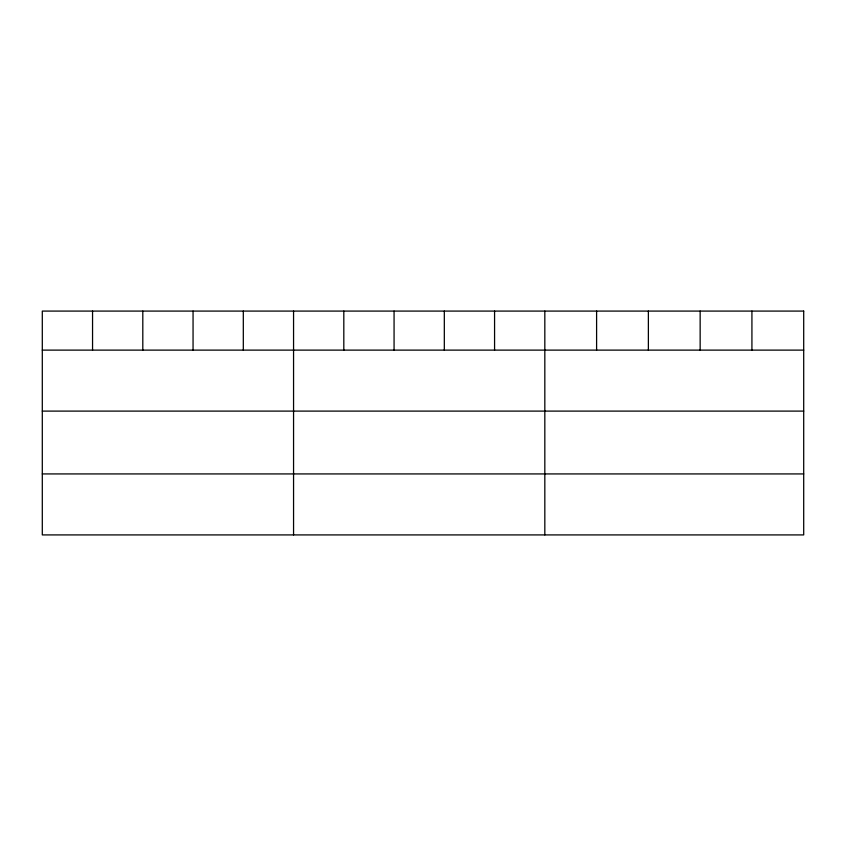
<?xml version="1.0" encoding="UTF-8"?>
<svg xmlns="http://www.w3.org/2000/svg" width="846" height="846" viewBox="0 0 846 846"><rect width="100%" height="100%" fill="white"/><g stroke="black" fill="none" stroke-linecap="round" stroke-linejoin="round"><path stroke-width="1.27" d="M42.3 350.117L803.7 350.117M42.3 411.103L803.7 411.103M42.3 473.929L803.7 473.929M751.925 311.085L751.925 350.117M700.15 311.085L700.15 350.117M648.374 311.085L648.374 350.117M596.599 311.085L596.599 350.117M544.824 311.085L544.824 534.915M494.572 311.085L494.572 350.117M444.319 311.085L444.319 350.117M394.067 311.085L394.067 350.117M343.814 311.085L343.814 350.117M293.562 311.085L293.562 534.915M243.31 311.085L243.31 350.117M193.057 311.085L193.057 350.117M142.805 311.085L142.805 350.117M92.552 311.085L92.552 350.117M803.7 311.085L42.3 311.085L42.3 534.915L803.7 534.915L803.7 311.085"/></g></svg>
